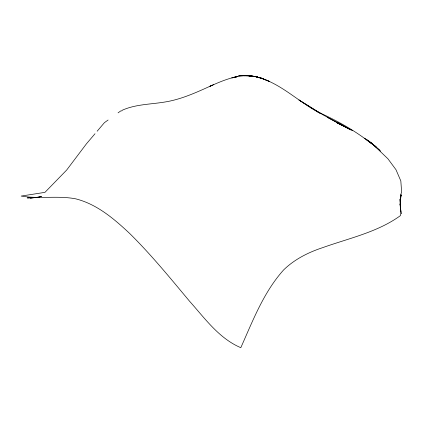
<?xml version="1.0" encoding="UTF-8"?>
<svg xmlns="http://www.w3.org/2000/svg" width="423" height="423" viewBox="0 0 423 423"><rect width="100%" height="100%" fill="white"/><g stroke="black" fill="none" stroke-linecap="round" stroke-linejoin="round"><path stroke-width="0.63" d="M400.549 209.121L400.169 203.976L401.126 213.768L400.56 209.11L400.835 211.352M400.444 202.131L400.428 204.542L400.169 199.328L400.401 206.937L399.973 199.148M400.364 201.782L400.555 197.292L400.28 204.684M400.401 202.347L400.433 199.651L400.444 202.252M400.523 199.92L401.115 194.918L400.539 197.144L401.126 194.866M400.317 201.797L400.523 199.878M400.724 213.89L400.475 215.593C377.602 232.227 348.848 238.255 322.596 247.672C308.272 252.394 294.604 259.257 283.701 269.848C263.614 292.161 252.88 320.666 240.803 347.68C218.982 338.432 204.832 318.286 189.504 301.165C170.183 278.022 151.101 254.593 129.607 233.406C114.014 218.797 96.962 204.209 75.77 198.852C57.713 195.357 39.265 199.217 21.15 196.061L44.949 192.359L66.681 170.025L86.466 143.783L95.016 133.726M400.74 194.554L401.623 192.174L400.835 180.975L395.991 169.718L387.907 158.768L375.397 146.797M97.158 131.209L104.423 122.659L108.098 120.016M118.07 112.846L120.698 110.958L121.977 110.81M213.795 84.552L209.956 86.281C222.593 80.64 236.029 74.85 250.183 75.812C277.202 79.191 296.819 101.303 320.158 113.242L298.95 99.987L323.087 114.897L342.323 125.33L327.444 117.435M211.986 85.367C196.6 92.325 181.123 99.553 164.261 102.117C150.16 104.402 135.402 104.301 122.147 110.276M38.593 197.055L41.544 196.484L35.701 197.525M32.999 197.837L35.944 197.33L30.324 198.059L35.754 197.509L27.299 197.927L32.814 197.763M240.444 75.468L245.435 75.336L250.739 75.955L243.68 75.336L238.63 75.765L245.435 75.336L243.68 75.336L250.739 75.955M251.902 76.172L249.047 75.659L250.337 75.928M251.304 76.082L252.436 76.346M317.065 111.598C335.862 120.037 354.162 129.998 370.358 142.8M336.274 122.49L346.633 127.55L339.183 123.86M338.68 123.616L337.676 123.13L350.968 129.856L337.818 122.945L345.179 126.768M343.645 126.033L352.449 130.675M339.262 123.717L349.509 129.063L342.175 125.266M336.375 122.173L343.751 126.043M364.621 138.173L376.031 146.924L373.35 144.682L368.37 140.806L379.357 149.911M367.534 140.351L372.573 144.185L366.069 139.225L374.688 145.755L380.642 151.096M369.755 141.842L376.031 146.924M399.968 203.849L400.777 211.31M400.549 206.773L400.375 204.177L400.459 206.9L400.459 204.431M400.502 199.783L400.359 202.384L400.518 199.836M400.65 197.398L400.486 199.963L400.681 197.435M400.904 194.95L400.354 199.947L400.904 194.95M400.718 197.488L400.401 199.307L400.724 197.493M236.113 76.886L231.947 77.874L236.113 76.886M237.8 76.542L233.633 77.457L237.8 76.542M246.958 75.728L244.388 75.759L248.576 75.733L246.958 75.728M247.582 75.738L245.99 75.717L251.77 75.95L257.554 77.002L251.77 75.95L247.582 75.738M256.433 76.78L254.895 76.436L263.355 78.821L256.433 76.78M262.165 78.414L260.642 77.874L269.181 81.338L262.165 78.414"/></g></svg>
